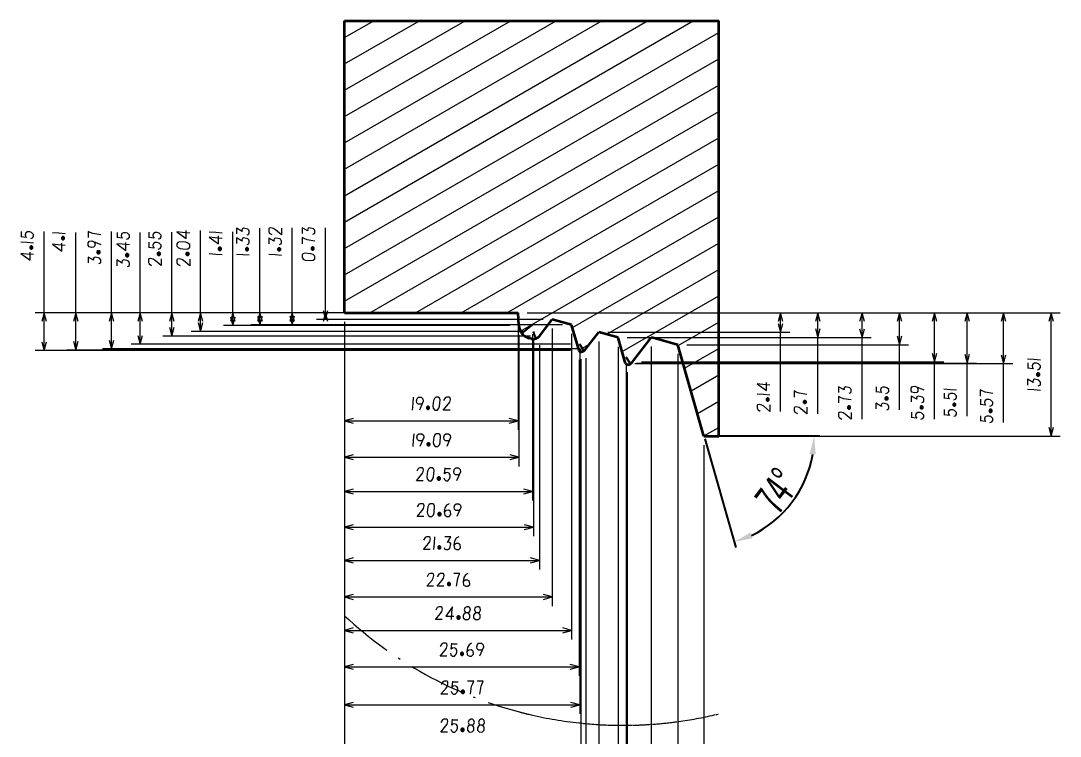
# Model space of a CAD drawing. Extents: x -214 to 8941, y -1198 to 2514.
# Drawn here: x 2432.7 to 2660.4, y 1216.5 to 1373.3 of the extents above; entities that cross this region are included whole.
import ezdxf

# ---------------------------------------------------------------- set-up
doc = ezdxf.new("R2010")
doc.units = 0
doc.linetypes.add('DASHDOT', pattern=[18.5, 12, -3, 0.5, -3])
doc.styles.add('标准', font='', dxfattribs={"width": 0.667})
doc.styles.get('标准').set_extended_font_data('宋体')
doc.dimstyles.get("Standard").update_dxf_attribs({"dimtxt": 0.18, "dimasz": 0.18, "dimexe": 0.18, "dimexo": 0.0625, "dimgap": 0.09, "dimtad": 0, "dimtoh": 1, "dimdec": 4, "dimzin": 0, "dimdsep": 46, "dimtxsty": '标准', "dimcen": 0.09, "dimadec": 0, "dimazin": 0, "dimtfac": 1, "dimtdec": 4, "dimtofl": 0, "dimtmove": 0, "dimatfit": 3, "dimfxl": 1, "dimtolj": 1, "dimtzin": 0, "dimarcsym": 0})

# ---------------------------------------------------------------- blocks, each defined once
blk = doc.blocks.new('*D5')
at = {"color": 0, "lineweight": -2, "transparency": 16777216}
for p, q in [((2585.27, 1282.32), (2607.79, 1282.32)), ((2582.57, 1281.72), (2589.39, 1257.9))]:
    blk.add_line(p, q, dxfattribs=at)
blk.add_arc((2582.39, 1282.32), 24.15, 295.5021, 350.4979, dxfattribs=at)
at = {"color": 0, "transparency": 16777216}
for points in [[(2605.54, 1278.39), (2606.87, 1278.28), (2606.54, 1282.32)], [(2593.03, 1259.9), (2592.55, 1261.15), (2589.05, 1259.11)]]:
    blk.add_solid(points, dxfattribs=at)
at = {"layer": 'Defpoints', "color": 0, "transparency": 16777216}
for p in [(2576.81, 1301.8), (2582.39, 1282.32), (2582.39, 1282.32), (2584.64, 1282.32), (2598.13, 1264)]:
    blk.add_point(p, dxfattribs=at)
at = {"color": 0, "transparency": 16777216, "insert": (2598.38, 1270.27), "char_height": 7, "attachment_point": 5, "rotation": 53, "style": '标准'}
blk.add_mtext('74°', dxfattribs=at)

msp = doc.modelspace()

# ---------------------------------------------------------------- linework, layer by layer
at = {"color": 7, "lineweight": 35}
for p, q in [((2503.6403, 1309.3404), (2503.6403, 1373.3404)), ((2503.6403, 1373.3404), (2585.6403, 1373.3404)), ((2585.6403, 1282.3166), (2585.6403, 1373.3404)), ((2503.6403, 1309.3404), (2541.682, 1309.3404)), ((2541.8297, 1306.5204), (2541.682, 1309.3404)), ((2546.3521, 1304.2312), (2549.1552, 1307.8843)), ((2553.3909, 1306.7097), (2549.1552, 1307.8843)), ((2555.019, 1301.0316), (2553.3909, 1306.7097)), ((2556.5405, 1301.395), (2559.3504, 1305.0569)), ((2563.5866, 1303.8821), (2559.3504, 1305.0569)), ((2544.5703, 1303.635), (2544.0239, 1303.7866)), ((2563.7409, 1303.3438), (2563.5866, 1303.8821)), ((2565.2147, 1298.2042), (2563.7409, 1303.3438)), ((2566.7357, 1298.5676), (2570.4482, 1303.4057)), ((2570.4482, 1303.4057), (2570.8582, 1303.9447)), ((2571.5087, 1303.7606), (2570.8582, 1303.9447)), ((2576.1143, 1302.4834), (2571.5087, 1303.7606)), ((2576.654, 1302.3337), (2576.1143, 1302.4834)), ((2576.8084, 1301.7954), (2576.654, 1302.3337)), ((2582.3938, 1282.3166), (2576.8084, 1301.7954)), ((2582.3938, 1282.3166), (2584.6403, 1282.3166)), ((2584.6403, 1282.3166), (2585.6403, 1282.3166))]:
    msp.add_line(p, q, dxfattribs=at)
at = {"color": 7, "lineweight": 13}
for p, q in [((2503.6403, 1329.2288), (2580.0439, 1373.3404)), ((2503.6403, 1335.0023), (2570.0439, 1373.3404)), ((2503.6403, 1340.7758), (2560.0439, 1373.3404)), ((2503.6403, 1346.5493), (2550.0439, 1373.3404)), ((2503.6403, 1352.3228), (2540.0439, 1373.3404)), ((2503.6403, 1358.0963), (2530.0439, 1373.3404)), ((2503.6403, 1363.8698), (2520.0439, 1373.3404)), ((2503.6403, 1369.6433), (2510.0439, 1373.3404)), ((2503.6403, 1323.4553), (2585.6403, 1370.798)), ((2503.6403, 1317.6818), (2585.6403, 1365.0245)), ((2503.6403, 1311.9083), (2585.6403, 1359.251)), ((2509.1926, 1309.3404), (2585.6403, 1353.4775)), ((2519.1926, 1309.3404), (2585.6403, 1347.704)), ((2529.1926, 1309.3404), (2585.6403, 1341.9305)), ((2539.1926, 1309.3404), (2585.6403, 1336.157)), ((2542.1697, 1305.2858), (2585.6403, 1330.3835)), ((2485.1215, 1306.6775), (2485.1215, 1327.8784)), ((2492.1744, 1306.7097), (2492.1744, 1327.9608)), ((2499.5026, 1307.8843), (2499.5026, 1327.9689)), ((2437.8671, 1301.0316), (2437.8671, 1327.1112)), ((2444.8013, 1301.1419), (2444.8013, 1326.9292)), ((2452.5945, 1301.395), (2452.5945, 1327.1762)), ((2458.8841, 1302.4421), (2458.8841, 1326.9566)), ((2465.8182, 1304.2312), (2465.8182, 1327.0094)), ((2472.0774, 1305.2539), (2472.0774, 1327.3378)), ((2479.1647, 1306.5204), (2479.1647, 1327.0772)), ((2553.5678, 1306.0929), (2585.6403, 1324.61)), ((2560.9872, 1304.603), (2585.6403, 1318.8365)), ((2564.4604, 1300.8347), (2585.6403, 1313.063)), ((2501.6403, 1309.3404), (2435.8671, 1309.3404)), ((2501.6403, 1309.3404), (2442.8013, 1309.3404)), ((2501.6403, 1309.3404), (2450.5945, 1309.3404)), ((2501.6403, 1309.3404), (2456.8841, 1309.3404)), ((2501.6403, 1309.3404), (2463.8182, 1309.3404)), ((2501.6403, 1309.3404), (2470.0774, 1309.3404)), ((2539.682, 1309.3404), (2477.1647, 1309.3404)), ((2501.0815, 1309.3404), (2483.1215, 1309.3404)), ((2501.6403, 1309.3404), (2490.1744, 1309.3404)), ((2501.6403, 1309.3404), (2497.5026, 1309.3404)), ((2547.1552, 1307.8843), (2497.5026, 1307.8843)), ((2503.6403, 1307.3404), (2503.6403, 1283.6565)), ((2503.6403, 1307.3404), (2503.6403, 1275.6491)), ((2503.6403, 1307.3404), (2503.6403, 1268.1696)), ((2503.6403, 1307.3404), (2503.6403, 1260.3349)), ((2503.6403, 1307.3404), (2503.6403, 1253.0577)), ((2503.6403, 1307.3404), (2503.6403, 1245.0278)), ((2503.6403, 1307.3404), (2503.6403, 1237.7126)), ((2503.6403, 1307.3404), (2503.6403, 1229.7214)), ((2503.6403, 1307.3404), (2503.6403, 1213.072)), ((2503.6403, 1307.3404), (2503.6403, 1221.3967)), ((2503.6403, 1307.3404), (2503.6403, 1204.0813)), ((2503.6403, 1307.3404), (2503.6403, 1193.946)), ((2503.6403, 1307.3404), (2503.6403, 1184.5169)), ((2503.6403, 1307.3404), (2503.6403, 1168.0153)), ((2503.6403, 1307.3404), (2503.6403, 1175.0943)), ((2503.6403, 1307.3404), (2503.6403, 1159.6089)), ((2503.6403, 1307.3404), (2503.6403, 1151.4397)), ((2503.6403, 1307.3404), (2503.6403, 1142.8098)), ((2503.6403, 1307.3404), (2503.6403, 1134.5583)), ((2541.682, 1307.3404), (2541.682, 1283.6565)), ((2543.682, 1309.3404), (2601.1882, 1309.3404)), ((2543.682, 1309.3404), (2619.0147, 1309.3404)), ((2543.682, 1309.3404), (2650.0364, 1309.3404)), ((2543.682, 1309.3404), (2634.9188, 1309.3404)), ((2543.682, 1309.3404), (2609.313, 1309.3404)), ((2543.682, 1309.3404), (2627.2289, 1309.3404)), ((2543.682, 1309.3404), (2660.4398, 1309.3404)), ((2543.682, 1309.3404), (2642.0844, 1309.3404)), ((2576.7112, 1302.1342), (2585.6403, 1307.2895)), ((2599.1882, 1287.7135), (2599.1882, 1309.3404)), ((2607.313, 1287.1806), (2607.313, 1309.3404)), ((2617.0147, 1285.9827), (2617.0147, 1309.3404)), ((2625.2289, 1288.0813), (2625.2289, 1309.3404)), ((2632.9188, 1286.0351), (2632.9188, 1309.3404)), ((2640.0844, 1286.6301), (2640.0844, 1309.3404)), ((2648.0364, 1285.2661), (2648.0364, 1309.3404)), ((2658.4398, 1282.3166), (2658.4398, 1309.3404)), ((2543.0192, 1305.2539), (2470.0774, 1305.2539)), ((2539.8297, 1306.5204), (2477.1647, 1306.5204)), ((2542.2669, 1306.6775), (2483.1215, 1306.6775)), ((2551.3909, 1306.7097), (2490.1744, 1306.7097)), ((2549.1552, 1305.8843), (2549.1552, 1245.0278)), ((2561.3504, 1305.0569), (2601.1882, 1305.0569)), ((2544.3521, 1304.2312), (2463.8182, 1304.2312)), ((2541.8297, 1304.5204), (2541.8297, 1275.6491)), ((2544.8256, 1304.6775), (2544.8256, 1268.1696)), ((2545.0192, 1303.2539), (2545.0192, 1260.3349)), ((2553.3909, 1304.7097), (2553.3909, 1237.7126)), ((2559.3504, 1303.0569), (2559.3504, 1193.946)), ((2565.5866, 1303.8821), (2619.0147, 1303.8821)), ((2572.8582, 1303.9447), (2609.313, 1303.9447)), ((2553.019, 1301.0316), (2435.8671, 1301.0316)), ((2553.4036, 1301.1419), (2442.8013, 1301.1419)), ((2554.5405, 1301.395), (2450.5945, 1301.395)), ((2553.176, 1302.4421), (2456.8841, 1302.4421)), ((2546.3521, 1302.2312), (2546.3521, 1253.0577)), ((2554.9882, 1301.1395), (2557.4232, 1302.5454)), ((2555.176, 1300.4421), (2555.176, 1221.3967)), ((2563.5866, 1301.8821), (2563.5866, 1184.5169)), ((2570.8582, 1301.9447), (2570.8582, 1151.4397)), ((2576.654, 1300.3337), (2576.654, 1142.8098)), ((2578.1316, 1297.1808), (2585.6403, 1301.516)), ((2578.654, 1302.3337), (2627.2289, 1302.3337)), ((2555.019, 1299.0316), (2555.019, 1229.7214)), ((2555.4036, 1299.1419), (2555.4036, 1213.072)), ((2556.5405, 1299.395), (2556.5405, 1204.0813)), ((2567.2147, 1298.2042), (2650.0364, 1298.2042)), ((2567.5992, 1298.3145), (2642.0844, 1298.3145)), ((2568.7357, 1298.5676), (2634.9188, 1298.5676)), ((2565.3712, 1297.6146), (2565.3712, 1175.0943)), ((2565.3712, 1297.6146), (2565.3712, 1159.6089)), ((2565.5992, 1296.3145), (2565.5992, 1168.0153)), ((2579.5519, 1292.2274), (2585.6403, 1295.7425)), ((2580.9724, 1287.2739), (2585.6403, 1289.969)), ((2503.6403, 1285.6565), (2541.682, 1285.6565)), ((2582.3927, 1282.3205), (2585.6403, 1284.1954)), ((2586.6403, 1282.3166), (2660.4398, 1282.3166)), ((2582.3938, 1280.3166), (2582.3938, 1134.5583)), ((2503.6403, 1277.6491), (2541.8297, 1277.6491)), ((2503.6403, 1270.1696), (2544.8256, 1270.1696)), ((2503.6403, 1262.3349), (2545.0192, 1262.3349)), ((2503.6403, 1255.0577), (2546.3521, 1255.0577)), ((2503.6403, 1247.0278), (2549.1552, 1247.0278)), ((2503.6403, 1239.7126), (2553.3909, 1239.7126)), ((2503.6403, 1231.7214), (2555.019, 1231.7214)), ((2503.6403, 1223.3967), (2555.176, 1223.3967))]:
    msp.add_line(p, q, dxfattribs=at)
for p, q in [((2542.486, 1304.7997), (2544.8256, 1306.6775)), ((2545.5523, 1303.6608), (2545.0192, 1305.2539)), ((2556.0673, 1300.9711), (2555.176, 1302.4421)), ((2555.4036, 1301.1419), (2555.1914, 1300.8028)), ((2566.2628, 1298.1438), (2565.3712, 1299.6146)), ((2565.3871, 1297.9754), (2565.5992, 1298.3145))]:
    msp.add_line(p, q)
at = {"color": 7, "linetype": 'DASHDOT', "lineweight": 13, "ltscale": 0.003821}
msp.add_line((2541.682, 1221.8944), (2541.8297, 1221.8553), dxfattribs=at)
at = {"color": 7, "linetype": 'DASHDOT', "lineweight": 13, "ltscale": 0.014029}
msp.add_line((2544.0239, 1221.3062), (2544.5703, 1221.1785), dxfattribs=at)
at = {"color": 7, "linetype": 'DASHDOT', "lineweight": 13, "ltscale": 0.025684}
msp.add_line((2584.6403, 1221.1624), (2585.6403, 1221.3979), dxfattribs=at)
at = {"color": 7, "linetype": 'DASHDOT', "lineweight": 13, "ltscale": 0.0114}
msp.add_line((2555.4725, 1219.3688), (2555.019, 1219.4167), dxfattribs=at)
at = {"color": 7, "linetype": 'DASHDOT', "lineweight": 13, "ltscale": 0.026825}
msp.add_line((2555.4725, 1219.3688), (2556.5405, 1219.2652), dxfattribs=at)
at = {"color": 7, "linetype": 'DASHDOT', "lineweight": 13, "ltscale": 0.003859}
msp.add_line((2563.5866, 1218.9039), (2563.7409, 1218.9022), dxfattribs=at)
at = {"color": 7, "linetype": 'DASHDOT', "lineweight": 13, "ltscale": 0.011341}
msp.add_line((2565.6683, 1218.9036), (2565.2147, 1218.8995), dxfattribs=at)
at = {"color": 7, "linetype": 'DASHDOT', "lineweight": 13, "ltscale": 0.02669}
msp.add_line((2565.6683, 1218.9036), (2566.7357, 1218.9222), dxfattribs=at)
at = {"color": 7, "linetype": 'DASHDOT', "lineweight": 13, "ltscale": 0.010274}
msp.add_line((2570.8582, 1219.1141), (2570.4482, 1219.0865), dxfattribs=at)
at = {"color": 7, "linetype": 'DASHDOT', "lineweight": 13, "ltscale": 0.016306}
msp.add_line((2570.8582, 1219.1141), (2571.5087, 1219.1618), dxfattribs=at)
at = {"color": 7, "linetype": 'DASHDOT', "lineweight": 13, "ltscale": 0.01361}
msp.add_line((2576.1143, 1219.6367), (2576.654, 1219.7082), dxfattribs=at)
at = {"color": 7, "linetype": 'DASHDOT', "lineweight": 13, "ltscale": 0.003895}
msp.add_line((2576.654, 1219.7082), (2576.8084, 1219.7293), dxfattribs=at)
at = {"color": 7, "lineweight": 13}
for points in [[(2482.3165, 1326.4434), (2482.5265, 1326.5134), (2482.7015, 1326.6184), (2482.7715, 1326.8284), (2482.7715, 1327.2484), (2482.6664, 1327.4234), (2482.4565, 1327.6684), (2481.5115, 1327.8784), (2481.2665, 1327.7384), (2481.1265, 1327.4584), (2481.1965, 1327.1784), (2479.9714, 1327.8784), (2479.9714, 1326.6184)], [(2489.8244, 1327.8908), (2489.8244, 1326.4208), (2488.4944, 1327.5408), (2488.0744, 1327.8208), (2487.4794, 1327.9608), (2487.1294, 1327.8908), (2487.0244, 1327.7158), (2487.0244, 1327.1208), (2487.1644, 1326.8058), (2487.7244, 1326.4558)], [(2496.6976, 1326.5339), (2496.9076, 1326.6039), (2497.0826, 1326.7089), (2497.1526, 1326.9189), (2497.1526, 1327.3389), (2497.0476, 1327.5139), (2496.8376, 1327.7589), (2495.8926, 1327.9689), (2495.6476, 1327.8289), (2495.5076, 1327.5489), (2495.5776, 1327.2689), (2494.3525, 1327.9689), (2494.3525, 1326.7089)], [(2434.8872, 1325.6062), (2435.2722, 1325.7462), (2435.5172, 1326.0612), (2435.5172, 1326.4812), (2435.0971, 1326.9012), (2434.6771, 1327.0412), (2434.2221, 1327.0412), (2433.8371, 1326.8312), (2433.6971, 1326.4462), (2433.7672, 1326.0612), (2433.9771, 1325.8162), (2432.7171, 1325.9562)], [(2432.8571, 1325.9562), (2432.8571, 1327.1112)], [(2439.6512, 1326.9292), (2441.0513, 1326.8242), (2442.4513, 1326.7192)], [(2441.7513, 1325.3892), (2441.7513, 1325.9492)], [(2441.9612, 1326.0192), (2441.9612, 1325.3192)], [(2442.1713, 1325.3892), (2442.1713, 1325.9492)], [(2450.2446, 1326.4062), (2448.5295, 1326.6862), (2447.8995, 1326.9312), (2447.4445, 1327.1762), (2447.4445, 1325.8112)], [(2455.9041, 1325.4516), (2456.2891, 1325.5916), (2456.5341, 1325.9066), (2456.5341, 1326.3266), (2456.1141, 1326.7466), (2455.6941, 1326.8866), (2455.2391, 1326.8866), (2454.8541, 1326.6766), (2454.7141, 1326.2916), (2454.7841, 1325.9066), (2454.9941, 1325.6616), (2453.7341, 1325.8016)], [(2453.8741, 1325.8016), (2453.8741, 1326.9566)], [(2462.8383, 1325.5044), (2463.2232, 1325.6444), (2463.4683, 1325.9594), (2463.4683, 1326.3794), (2463.0482, 1326.7994), (2462.6282, 1326.9394), (2462.1732, 1326.9394), (2461.7883, 1326.7294), (2461.6483, 1326.3444), (2461.7183, 1325.9594), (2461.9282, 1325.7144), (2460.6682, 1325.8544)], [(2460.8082, 1325.8544), (2460.8082, 1327.0094)], [(2469.7274, 1326.8128), (2468.1524, 1326.9528), (2466.9274, 1327.0578), (2468.9574, 1325.5878), (2468.9574, 1327.3378)], [(2474.0147, 1327.0773), (2475.4147, 1326.9723), (2476.8147, 1326.8673)], [(2476.8147, 1325.6423), (2475.2397, 1325.7823), (2474.0147, 1325.8873), (2476.0447, 1324.4173), (2476.0447, 1326.1673)], [(2482.3165, 1324.3084), (2482.5265, 1324.3784), (2482.7015, 1324.4834), (2482.7715, 1324.6934), (2482.7715, 1325.1134), (2482.6664, 1325.2884), (2482.4565, 1325.5334), (2481.5115, 1325.7434), (2481.2665, 1325.6034), (2481.1265, 1325.3234), (2481.1965, 1325.0434), (2479.9714, 1325.7434), (2479.9714, 1324.4834)], [(2489.3694, 1324.2858), (2489.5794, 1324.3558), (2489.7544, 1324.4608), (2489.8244, 1324.6708), (2489.8244, 1325.0908), (2489.7194, 1325.2658), (2489.5094, 1325.5108), (2488.5644, 1325.7208), (2488.3194, 1325.5808), (2488.1794, 1325.3008), (2488.2494, 1325.0208), (2487.0244, 1325.7208), (2487.0244, 1324.4608)], [(2497.1526, 1325.0639), (2495.4376, 1325.3439), (2494.8076, 1325.5889), (2494.3525, 1325.8339), (2494.3525, 1324.4689)], [(2432.7171, 1324.9062), (2434.1171, 1324.8012), (2435.5172, 1324.6962)], [(2434.8171, 1323.3662), (2434.8171, 1323.9262)], [(2435.0272, 1323.9962), (2435.0272, 1323.2962)], [(2435.2371, 1323.3662), (2435.2371, 1323.9262)], [(2442.4513, 1324.0942), (2440.8763, 1324.2342), (2439.6512, 1324.3392), (2441.6813, 1322.8692), (2441.6813, 1324.6192)], [(2448.8096, 1324.9012), (2448.9495, 1324.5162), (2448.9495, 1324.0262), (2448.6696, 1323.7462), (2448.2145, 1323.6412), (2447.6895, 1323.7812), (2447.4445, 1324.0612), (2447.4445, 1324.6912), (2447.7595, 1325.0412), (2448.2846, 1325.1112), (2450.2446, 1324.2712)], [(2456.5341, 1324.2266), (2454.9591, 1324.3666), (2453.7341, 1324.4716), (2455.7641, 1323.0016), (2455.7641, 1324.7516)], [(2462.8383, 1323.2994), (2463.2232, 1323.4394), (2463.4683, 1323.7544), (2463.4683, 1324.1744), (2463.0482, 1324.5944), (2462.6282, 1324.7344), (2462.1732, 1324.7344), (2461.7883, 1324.5244), (2461.6483, 1324.1394), (2461.7183, 1323.7544), (2461.9282, 1323.5094), (2460.6682, 1323.6494)], [(2460.8082, 1323.6494), (2460.8082, 1324.8044)], [(2476.1147, 1323.0873), (2476.1147, 1323.6473)], [(2476.3247, 1323.7173), (2476.3247, 1323.0173)], [(2476.5347, 1323.0873), (2476.5347, 1323.6473)], [(2482.0715, 1322.9784), (2482.0715, 1323.5384)], [(2482.2814, 1323.6084), (2482.2814, 1322.9084)], [(2482.4915, 1322.9784), (2482.4915, 1323.5384)], [(2489.1244, 1322.9558), (2489.1244, 1323.5158)], [(2489.3344, 1323.5858), (2489.3344, 1322.8858)], [(2489.5444, 1322.9558), (2489.5444, 1323.5158)], [(2496.4526, 1323.1389), (2496.4526, 1323.6989)], [(2496.6625, 1323.7689), (2496.6625, 1323.0689)], [(2496.8726, 1323.1389), (2496.8726, 1323.6989)], [(2435.5172, 1322.0712), (2433.9421, 1322.2112), (2432.7171, 1322.3162), (2434.7471, 1320.8462), (2434.7471, 1322.5962)], [(2449.7896, 1320.1062), (2449.9996, 1320.1762), (2450.1746, 1320.2812), (2450.2446, 1320.4912), (2450.2446, 1320.9112), (2450.1395, 1321.0862), (2449.9296, 1321.3312), (2448.9846, 1321.5412), (2448.7396, 1321.4012), (2448.5996, 1321.1212), (2448.6696, 1320.8412), (2447.4445, 1321.5412), (2447.4445, 1320.2812)], [(2449.5446, 1322.3112), (2449.5446, 1322.8712)], [(2449.7545, 1322.9412), (2449.7545, 1322.2412)], [(2449.9645, 1322.3112), (2449.9645, 1322.8712)], [(2456.0791, 1319.4666), (2456.2891, 1319.5366), (2456.4641, 1319.6416), (2456.5341, 1319.8516), (2456.5341, 1320.2716), (2456.4291, 1320.4466), (2456.2191, 1320.6916), (2455.2741, 1320.9016), (2455.0291, 1320.7616), (2454.8891, 1320.4816), (2454.9591, 1320.2016), (2453.7341, 1320.9016), (2453.7341, 1319.6416)], [(2455.8341, 1321.6716), (2455.8341, 1322.2316)], [(2456.0441, 1322.3016), (2456.0441, 1321.6016)], [(2456.2541, 1321.6716), (2456.2541, 1322.2316)], [(2463.4683, 1321.1294), (2463.4683, 1319.6594), (2462.1382, 1320.7794), (2461.7183, 1321.0594), (2461.1232, 1321.1994), (2460.7733, 1321.1294), (2460.6682, 1320.9544), (2460.6682, 1320.3594), (2460.8082, 1320.0444), (2461.3682, 1319.6944)], [(2462.7683, 1321.9694), (2462.7683, 1322.5294)], [(2462.9782, 1322.5994), (2462.9782, 1321.8994)], [(2463.1882, 1321.9694), (2463.1882, 1322.5294)], [(2469.7274, 1321.1078), (2469.7274, 1319.6378), (2468.3974, 1320.7578), (2467.9774, 1321.0378), (2467.3824, 1321.1777), (2467.0324, 1321.1078), (2466.9274, 1320.9327), (2466.9274, 1320.3377), (2467.0674, 1320.0227), (2467.6274, 1319.6728)], [(2469.0274, 1321.9478), (2469.0274, 1322.5078)], [(2469.2374, 1322.5778), (2469.2374, 1321.8777)], [(2469.4474, 1321.9478), (2469.4474, 1322.5078)], [(2474.0147, 1322.3173), (2475.4147, 1322.2123), (2476.8147, 1322.1073)], [(2479.9714, 1322.2083), (2481.3715, 1322.1034), (2482.7715, 1321.9984)], [(2487.0244, 1322.1858), (2488.4244, 1322.0808), (2489.8244, 1321.9758)], [(2498.9849, 1309.8162), (2499.5026, 1307.8843), (2500.0202, 1309.8162)], [(2438.3848, 1307.4086), (2437.8671, 1309.3404), (2437.3495, 1307.4086)], [(2445.3189, 1307.4086), (2444.8013, 1309.3404), (2444.2836, 1307.4086)], [(2453.1122, 1307.4086), (2452.5945, 1309.3404), (2452.0769, 1307.4086)], [(2459.4017, 1307.4086), (2458.8841, 1309.3404), (2458.3665, 1307.4086)], [(2466.3359, 1307.4086), (2465.8182, 1309.3404), (2465.3006, 1307.4086)], [(2472.595, 1307.4086), (2472.0774, 1309.3404), (2471.5598, 1307.4086)], [(2471.5598, 1307.1858), (2472.0774, 1305.2539), (2472.595, 1307.1858)], [(2479.6823, 1307.4086), (2479.1647, 1309.3404), (2478.647, 1307.4086)], [(2478.647, 1308.4523), (2479.1647, 1306.5204), (2479.6823, 1308.4523)], [(2485.6391, 1307.4086), (2485.1215, 1309.3404), (2484.6038, 1307.4086)], [(2484.6038, 1308.6093), (2485.1215, 1306.6775), (2485.6391, 1308.6093)], [(2492.692, 1307.4086), (2492.1744, 1309.3404), (2491.6567, 1307.4086)], [(2491.6567, 1308.6415), (2492.1744, 1306.7097), (2492.692, 1308.6415)], [(2500.0202, 1307.4086), (2499.5026, 1309.3404), (2498.9849, 1307.4086)], [(2599.7058, 1307.4086), (2599.1882, 1309.3404), (2598.6705, 1307.4086)], [(2607.8306, 1307.4086), (2607.313, 1309.3404), (2606.7954, 1307.4086)], [(2617.5324, 1307.4086), (2617.0147, 1309.3404), (2616.4971, 1307.4086)], [(2625.7465, 1307.4086), (2625.2289, 1309.3404), (2624.7112, 1307.4086)], [(2633.4364, 1307.4086), (2632.9188, 1309.3404), (2632.4011, 1307.4086)], [(2640.602, 1307.4086), (2640.0844, 1309.3404), (2639.5667, 1307.4086)], [(2648.554, 1307.4086), (2648.0364, 1309.3404), (2647.5187, 1307.4086)], [(2658.9574, 1307.4086), (2658.4398, 1309.3404), (2657.9221, 1307.4086)], [(2465.3006, 1306.1631), (2465.8182, 1304.2312), (2466.3359, 1306.1631)], [(2598.6705, 1306.9888), (2599.1882, 1305.0569), (2599.7058, 1306.9888)], [(2606.7954, 1305.8765), (2607.313, 1303.9447), (2607.8306, 1305.8765)], [(2616.4971, 1305.814), (2617.0147, 1303.8821), (2617.5324, 1305.814)], [(2437.3495, 1302.9635), (2437.8671, 1301.0316), (2438.3848, 1302.9635)], [(2444.2836, 1303.0737), (2444.8013, 1301.1419), (2445.3189, 1303.0737)], [(2452.0769, 1303.3269), (2452.5945, 1301.395), (2453.1122, 1303.3269)], [(2458.3665, 1304.374), (2458.8841, 1302.4421), (2459.4017, 1304.374)], [(2624.7112, 1304.2656), (2625.2289, 1302.3337), (2625.7465, 1304.2656)], [(2632.4011, 1300.4994), (2632.9188, 1298.5676), (2633.4364, 1300.4994)], [(2639.5667, 1300.2463), (2640.0844, 1298.3145), (2640.602, 1300.2463)], [(2647.5187, 1300.1361), (2648.0364, 1298.2042), (2648.554, 1300.1361)], [(2653.2897, 1299.2585), (2654.6898, 1299.1535), (2656.0898, 1299.0485)], [(2655.4598, 1296.8435), (2655.8448, 1296.9835), (2656.0898, 1297.2985), (2656.0898, 1297.7185), (2655.6697, 1298.1385), (2655.2498, 1298.2785), (2654.7947, 1298.2785), (2654.4097, 1298.0685), (2654.2698, 1297.6835), (2654.3398, 1297.2985), (2654.5497, 1297.0535), (2653.2897, 1297.1935)], [(2653.4298, 1297.1935), (2653.4298, 1298.3485)], [(2655.3898, 1295.5135), (2655.3898, 1296.0735)], [(2655.5998, 1296.1435), (2655.5998, 1295.4435)], [(2655.8098, 1295.5135), (2655.8098, 1296.0735)], [(2596.8382, 1293.4885), (2595.2632, 1293.6284), (2594.0382, 1293.7335), (2596.0682, 1292.2635), (2596.0682, 1294.0135)], [(2655.6348, 1293.3085), (2655.8448, 1293.3785), (2656.0198, 1293.4835), (2656.0898, 1293.6935), (2656.0898, 1294.1135), (2655.9847, 1294.2885), (2655.7748, 1294.5335), (2654.8298, 1294.7435), (2654.5848, 1294.6035), (2654.4448, 1294.3235), (2654.5148, 1294.0435), (2653.2897, 1294.7435), (2653.2897, 1293.4835)], [(2594.0382, 1291.5634), (2595.4382, 1291.4585), (2596.8382, 1291.3535)], [(2604.963, 1291.4156), (2603.248, 1291.6956), (2602.618, 1291.9406), (2602.163, 1292.1856), (2602.163, 1290.8206)], [(2614.2097, 1291.6877), (2614.4197, 1291.7577), (2614.5947, 1291.8627), (2614.6647, 1292.0727), (2614.6647, 1292.4927), (2614.5597, 1292.6677), (2614.3497, 1292.9127), (2613.4047, 1293.1227), (2613.1597, 1292.9827), (2613.0197, 1292.7027), (2613.0897, 1292.4227), (2611.8647, 1293.1227), (2611.8647, 1291.8627)], [(2622.2489, 1291.6163), (2622.6339, 1291.7563), (2622.8789, 1292.0713), (2622.8789, 1292.4913), (2622.4589, 1292.9113), (2622.0389, 1293.0513), (2621.5839, 1293.0513), (2621.1989, 1292.8413), (2621.0589, 1292.4563), (2621.1289, 1292.0713), (2621.3389, 1291.8263), (2620.0789, 1291.9663)], [(2620.2189, 1291.9663), (2620.2189, 1293.1213)], [(2629.1337, 1293.0351), (2629.2737, 1292.6501), (2629.2737, 1292.1601), (2628.9938, 1291.8801), (2628.5388, 1291.7751), (2628.0137, 1291.9151), (2627.7687, 1292.1951), (2627.7687, 1292.8251), (2628.0837, 1293.1751), (2628.6088, 1293.2451), (2630.5688, 1292.4051)], [(2634.9344, 1292.6501), (2636.3344, 1292.5451), (2637.7343, 1292.4401)], [(2637.1044, 1290.2351), (2637.4893, 1290.3751), (2637.7343, 1290.6901), (2637.7343, 1291.1101), (2637.3143, 1291.5301), (2636.8944, 1291.6701), (2636.4393, 1291.6701), (2636.0544, 1291.4601), (2635.9144, 1291.0751), (2635.9843, 1290.6901), (2636.1943, 1290.4451), (2634.9344, 1290.5851)], [(2635.0743, 1290.5851), (2635.0743, 1291.7401)], [(2645.6863, 1291.6711), (2643.9714, 1291.9511), (2643.3414, 1292.1961), (2642.8864, 1292.4411), (2642.8864, 1291.0761)], [(2653.2897, 1292.6085), (2654.6898, 1292.5035), (2656.0898, 1292.3985)], [(2518.7061, 1290.8065), (2518.6011, 1289.4065), (2518.4961, 1288.0065)], [(2520.6661, 1289.4415), (2520.2811, 1289.3015), (2519.7911, 1289.3015), (2519.5111, 1289.5815), (2519.4061, 1290.0365), (2519.5461, 1290.5615), (2519.8261, 1290.8065), (2520.4561, 1290.8065), (2520.8061, 1290.4915), (2520.8761, 1289.9665), (2520.0361, 1288.0065)], [(2526.7561, 1288.0065), (2525.2861, 1288.0065), (2526.4061, 1289.3365), (2526.6861, 1289.7565), (2526.8261, 1290.3515), (2526.7561, 1290.7015), (2526.5811, 1290.8065), (2525.9861, 1290.8065), (2525.6711, 1290.6665), (2525.3211, 1290.1065)], [(2596.8382, 1289.1835), (2596.8382, 1287.7135), (2595.5082, 1288.8335), (2595.0882, 1289.1135), (2594.4932, 1289.2534), (2594.1432, 1289.1835), (2594.0382, 1289.0085), (2594.0382, 1288.4135), (2594.1782, 1288.0985), (2594.7382, 1287.7485)], [(2596.1382, 1290.0235), (2596.1382, 1290.5835)], [(2596.3482, 1290.6535), (2596.3482, 1289.9535)], [(2596.5582, 1290.0235), (2596.5582, 1290.5835)], [(2604.263, 1289.4906), (2604.263, 1290.0506)], [(2604.473, 1290.1206), (2604.473, 1289.4206)], [(2604.683, 1289.4906), (2604.683, 1290.0506)], [(2614.6647, 1290.2177), (2612.9497, 1290.4977), (2612.3197, 1290.7427), (2611.8647, 1290.9877), (2611.8647, 1289.6227)], [(2614.1747, 1288.9227), (2614.1747, 1288.2227)], [(2622.4239, 1288.0813), (2622.6339, 1288.1513), (2622.8089, 1288.2563), (2622.8789, 1288.4663), (2622.8789, 1288.8863), (2622.7739, 1289.0613), (2622.5639, 1289.3063), (2621.6189, 1289.5163), (2621.3739, 1289.3763), (2621.2339, 1289.0963), (2621.3039, 1288.8163), (2620.0789, 1289.5163), (2620.0789, 1288.2563)], [(2622.1789, 1290.2863), (2622.1789, 1290.8463)], [(2622.3889, 1290.9163), (2622.3889, 1290.2163)], [(2622.5989, 1290.2863), (2622.5989, 1290.8463)], [(2630.1138, 1289.6401), (2630.3238, 1289.7101), (2630.4988, 1289.8151), (2630.5688, 1290.0251), (2630.5688, 1290.4451), (2630.4637, 1290.6201), (2630.2538, 1290.8651), (2629.3088, 1291.0751), (2629.0638, 1290.9351), (2628.9238, 1290.6551), (2628.9938, 1290.3751), (2627.7687, 1291.0751), (2627.7687, 1289.8151)], [(2630.0788, 1288.9401), (2630.0788, 1288.2401)], [(2637.0344, 1288.9051), (2637.0344, 1289.4651)], [(2637.2443, 1289.5351), (2637.2443, 1288.8351)], [(2637.4544, 1288.9051), (2637.4544, 1289.4651)], [(2645.0564, 1288.8711), (2645.4413, 1289.0111), (2645.6863, 1289.3261), (2645.6863, 1289.7461), (2645.2664, 1290.1661), (2644.8464, 1290.3061), (2644.3914, 1290.3061), (2644.0064, 1290.0961), (2643.8664, 1289.7111), (2643.9363, 1289.3261), (2644.1464, 1289.0811), (2642.8864, 1289.2211)], [(2643.0264, 1289.2211), (2643.0264, 1290.3761)], [(2522.2761, 1288.4965), (2521.5761, 1288.4965)], [(2521.6461, 1288.7065), (2522.2061, 1288.7065)], [(2521.6461, 1288.2865), (2522.2061, 1288.2865)], [(2604.963, 1288.6506), (2604.963, 1287.1806), (2603.633, 1288.3006), (2603.213, 1288.5806), (2602.618, 1288.7206), (2602.268, 1288.6506), (2602.163, 1288.4756), (2602.163, 1287.8806), (2602.303, 1287.5656), (2602.863, 1287.2156)], [(2614.6647, 1287.4527), (2614.6647, 1285.9827), (2613.3347, 1287.1027), (2612.9147, 1287.3827), (2612.3197, 1287.5226), (2611.9697, 1287.4527), (2611.8647, 1287.2776), (2611.8647, 1286.6826), (2612.0047, 1286.3676), (2612.5647, 1286.0177)], [(2613.9647, 1288.2927), (2613.9647, 1288.8527)], [(2614.3847, 1288.2927), (2614.3847, 1288.8527)], [(2629.9388, 1286.0351), (2630.3238, 1286.175), (2630.5688, 1286.4901), (2630.5688, 1286.9101), (2630.1487, 1287.33), (2629.7288, 1287.4701), (2629.2737, 1287.4701), (2628.8887, 1287.26), (2628.7488, 1286.8751), (2628.8188, 1286.4901), (2629.0288, 1286.2451), (2627.7687, 1286.385)], [(2627.9088, 1286.385), (2627.9088, 1287.54)], [(2629.8688, 1288.3101), (2629.8688, 1288.8701)], [(2630.2888, 1288.3101), (2630.2888, 1288.8701)], [(2637.1044, 1286.6301), (2637.4893, 1286.7701), (2637.7343, 1287.0851), (2637.7343, 1287.5051), (2637.3143, 1287.925), (2636.8944, 1288.0651), (2636.4393, 1288.0651), (2636.0544, 1287.855), (2635.9144, 1287.4701), (2635.9843, 1287.0851), (2636.1943, 1286.8401), (2634.9344, 1286.98)], [(2635.0743, 1286.98), (2635.0743, 1288.135)], [(2645.0564, 1285.2661), (2645.4413, 1285.4061), (2645.6863, 1285.7211), (2645.6863, 1286.1411), (2645.2664, 1286.5611), (2644.8464, 1286.7011), (2644.3914, 1286.7011), (2644.0064, 1286.4911), (2643.8664, 1286.1061), (2643.9363, 1285.7211), (2644.1464, 1285.4761), (2642.8864, 1285.6161)], [(2643.0264, 1285.6161), (2643.0264, 1286.7711)], [(2644.9864, 1287.5411), (2644.9864, 1288.1011)], [(2645.1964, 1288.1711), (2645.1964, 1287.4711)], [(2645.4064, 1287.5411), (2645.4064, 1288.1011)], [(2505.5721, 1286.1742), (2503.6403, 1285.6565), (2505.5721, 1285.1389)], [(2539.7501, 1285.1389), (2541.682, 1285.6565), (2539.7501, 1286.1742)], [(2518.815, 1282.7991), (2518.71, 1281.3991), (2518.605, 1279.9991)], [(2520.775, 1281.4341), (2520.39, 1281.2941), (2519.9, 1281.2941), (2519.62, 1281.5741), (2519.515, 1282.0291), (2519.655, 1282.5541), (2519.935, 1282.7991), (2520.565, 1282.7991), (2520.915, 1282.4841), (2520.985, 1281.9591), (2520.145, 1279.9991)], [(2526.655, 1281.4341), (2526.27, 1281.2941), (2525.78, 1281.2941), (2525.5, 1281.5741), (2525.395, 1282.0291), (2525.535, 1282.5541), (2525.815, 1282.7991), (2526.445, 1282.7991), (2526.795, 1282.4841), (2526.865, 1281.9591), (2526.025, 1279.9991)], [(2657.9221, 1284.2484), (2658.4398, 1282.3166), (2658.9574, 1284.2484)], [(2522.385, 1280.4891), (2521.685, 1280.4891)], [(2521.755, 1280.6991), (2522.315, 1280.6991)], [(2521.755, 1280.2791), (2522.315, 1280.2791)], [(2505.5721, 1278.1667), (2503.6403, 1277.6491), (2505.5721, 1277.1314)], [(2539.8979, 1277.1314), (2541.8297, 1277.6491), (2539.8979, 1278.1667)], [(2520.8904, 1272.5196), (2519.4204, 1272.5196), (2520.5404, 1273.8496), (2520.8204, 1274.2696), (2520.9605, 1274.8646), (2520.8904, 1275.2146), (2520.7155, 1275.3196), (2520.1204, 1275.3196), (2519.8054, 1275.1796), (2519.4554, 1274.6196)], [(2525.3704, 1273.1496), (2525.5104, 1272.7646), (2525.8254, 1272.5196), (2526.2454, 1272.5196), (2526.6654, 1272.9396), (2526.8054, 1273.3596), (2526.8054, 1273.8146), (2526.5955, 1274.1996), (2526.2105, 1274.3396), (2525.8254, 1274.2696), (2525.5804, 1274.0596), (2525.7205, 1275.3196)], [(2528.8355, 1273.9546), (2528.4504, 1273.8146), (2527.9605, 1273.8146), (2527.6804, 1274.0946), (2527.5754, 1274.5496), (2527.7155, 1275.0746), (2527.9954, 1275.3196), (2528.6254, 1275.3196), (2528.9754, 1275.0046), (2529.0454, 1274.4796), (2528.2054, 1272.5196)], [(2524.6704, 1273.0096), (2523.9705, 1273.0096)], [(2524.0404, 1273.2196), (2524.6004, 1273.2196)], [(2525.7205, 1275.1796), (2526.8754, 1275.1796)], [(2524.0404, 1272.7996), (2524.6004, 1272.7996)], [(2505.5721, 1270.6872), (2503.6403, 1270.1696), (2505.5721, 1269.652)], [(2542.8937, 1269.652), (2544.8256, 1270.1696), (2542.8937, 1270.6872)], [(2521.0048, 1264.6849), (2519.5347, 1264.6849), (2520.6548, 1266.0149), (2520.9348, 1266.4349), (2521.0748, 1267.0299), (2521.0048, 1267.3799), (2520.8298, 1267.4849), (2520.2347, 1267.4849), (2519.9197, 1267.3449), (2519.5698, 1266.7849)], [(2526.5347, 1267.4849), (2526.0098, 1267.1699), (2525.6248, 1266.5749), (2525.4847, 1265.6649), (2525.5898, 1264.9299), (2526.0447, 1264.6849), (2526.5347, 1264.6849), (2526.9548, 1265.1049), (2526.8848, 1265.7349), (2526.4648, 1266.0499), (2525.9047, 1266.0149), (2525.5198, 1265.6299)], [(2528.9147, 1266.1199), (2528.5297, 1265.9799), (2528.0397, 1265.9799), (2527.7598, 1266.2599), (2527.6547, 1266.7149), (2527.7947, 1267.2399), (2528.0748, 1267.4849), (2528.7048, 1267.4849), (2529.0548, 1267.1699), (2529.1248, 1266.6449), (2528.2847, 1264.6849)], [(2524.7847, 1265.1749), (2524.0848, 1265.1749)], [(2524.1547, 1265.3849), (2524.7148, 1265.3849)], [(2524.1547, 1264.9649), (2524.7148, 1264.9649)], [(2505.5721, 1262.8525), (2503.6403, 1262.3349), (2505.5721, 1261.8173)], [(2543.0874, 1261.8173), (2545.0192, 1262.3349), (2543.0874, 1262.8525)], [(2522.3887, 1257.4077), (2520.9187, 1257.4077), (2522.0387, 1258.7377), (2522.3187, 1259.1577), (2522.4587, 1259.7527), (2522.3887, 1260.1028), (2522.2137, 1260.2077), (2521.6187, 1260.2077), (2521.3037, 1260.0677), (2520.9537, 1259.5078)], [(2523.3687, 1260.2077), (2523.2637, 1258.8077), (2523.1587, 1257.4077)], [(2525.4687, 1257.8627), (2525.5387, 1257.6527), (2525.6437, 1257.4778), (2525.8537, 1257.4077), (2526.2737, 1257.4077), (2526.4487, 1257.5127), (2526.6937, 1257.7227), (2526.9037, 1258.6677), (2526.7637, 1258.9128), (2526.4837, 1259.0527), (2526.2037, 1258.9827), (2526.9037, 1260.2077), (2525.6437, 1260.2077)], [(2528.6537, 1260.2077), (2528.1287, 1259.8927), (2527.7437, 1259.2977), (2527.6037, 1258.3877), (2527.7087, 1257.6527), (2528.1637, 1257.4077), (2528.6537, 1257.4077), (2529.0737, 1257.8277), (2529.0037, 1258.4577), (2528.5837, 1258.7727), (2528.0237, 1258.7377), (2527.6387, 1258.3528)], [(2524.7687, 1257.8977), (2524.0687, 1257.8977)], [(2524.1387, 1258.1077), (2524.6987, 1258.1077)], [(2524.1387, 1257.6877), (2524.6987, 1257.6877)], [(2505.5721, 1255.5753), (2503.6403, 1255.0577), (2505.5721, 1254.5401)], [(2544.4202, 1254.5401), (2546.3521, 1255.0577), (2544.4202, 1255.5753)], [(2523.1602, 1249.3778), (2521.6903, 1249.3778), (2522.8102, 1250.7078), (2523.0902, 1251.1278), (2523.2302, 1251.7228), (2523.1602, 1252.0728), (2522.9852, 1252.1778), (2522.3903, 1252.1778), (2522.0753, 1252.0378), (2521.7252, 1251.4778)], [(2525.4002, 1249.3778), (2523.9302, 1249.3778), (2525.0502, 1250.7078), (2525.3303, 1251.1278), (2525.4702, 1251.7228), (2525.4002, 1252.0728), (2525.2252, 1252.1778), (2524.6303, 1252.1778), (2524.3153, 1252.0378), (2523.9652, 1251.4778)], [(2528.1652, 1249.3778), (2528.4453, 1251.0928), (2528.6903, 1251.7228), (2528.9352, 1252.1778), (2527.5703, 1252.1778)], [(2530.6852, 1252.1778), (2530.1602, 1251.8628), (2529.7752, 1251.2678), (2529.6353, 1250.3578), (2529.7402, 1249.6228), (2530.1953, 1249.3778), (2530.6852, 1249.3778), (2531.1052, 1249.7978), (2531.0352, 1250.4278), (2530.6152, 1250.7428), (2530.0552, 1250.7078), (2529.6702, 1250.3228)], [(2526.8702, 1249.8678), (2526.1702, 1249.8678)], [(2526.2402, 1250.0778), (2526.8002, 1250.0778)], [(2526.2402, 1249.6578), (2526.8002, 1249.6578)], [(2505.5721, 1247.5454), (2503.6403, 1247.0278), (2505.5721, 1246.5102)], [(2547.2233, 1246.5102), (2549.1552, 1247.0278), (2547.2233, 1247.5454)], [(2525.0506, 1242.0626), (2523.5806, 1242.0626), (2524.7006, 1243.3925), (2524.9806, 1243.8126), (2525.1206, 1244.4076), (2525.0506, 1244.7576), (2524.8756, 1244.8625), (2524.2806, 1244.8625), (2523.9656, 1244.7226), (2523.6156, 1244.1626)], [(2527.0456, 1242.0626), (2527.1856, 1243.6375), (2527.2906, 1244.8625), (2525.8206, 1242.8326), (2527.5706, 1242.8326)], [(2530.7556, 1243.5676), (2530.9656, 1243.6725), (2531.2106, 1244.1276), (2531.1056, 1244.6176), (2530.8256, 1244.8625), (2530.4056, 1244.8625), (2529.9856, 1244.6176), (2529.8806, 1244.1975), (2530.0206, 1243.8126), (2530.2306, 1243.5676)], [(2532.9956, 1243.5676), (2533.2056, 1243.6725), (2533.4506, 1244.1276), (2533.3456, 1244.6176), (2533.0656, 1244.8625), (2532.6456, 1244.8625), (2532.2256, 1244.6176), (2532.1206, 1244.1975), (2532.2606, 1243.8126), (2532.4706, 1243.5676)], [(2528.9706, 1242.5526), (2528.2706, 1242.5526)], [(2528.3406, 1242.7625), (2528.9006, 1242.7625)], [(2528.3406, 1242.3426), (2528.9006, 1242.3426)], [(2505.5721, 1240.2302), (2503.6403, 1239.7126), (2505.5721, 1239.1949)], [(2551.4591, 1239.1949), (2553.3909, 1239.7126), (2551.4591, 1240.2302)], [(2526.0572, 1234.0714), (2524.5872, 1234.0714), (2525.7072, 1235.4014), (2525.9872, 1235.8214), (2526.1271, 1236.4164), (2526.0572, 1236.7664), (2525.8821, 1236.8714), (2525.2872, 1236.8714), (2524.9722, 1236.7314), (2524.6222, 1236.1714)], [(2526.8272, 1234.7014), (2526.9672, 1234.3164), (2527.2822, 1234.0714), (2527.7022, 1234.0714), (2528.1222, 1234.4914), (2528.2622, 1234.9114), (2528.2622, 1235.3664), (2528.0522, 1235.7514), (2527.6672, 1235.8914), (2527.2822, 1235.8214), (2527.0372, 1235.6115), (2527.1772, 1236.8714)], [(2527.1772, 1236.7314), (2528.3322, 1236.7314)], [(2531.4822, 1236.8714), (2530.9572, 1236.5564), (2530.5721, 1235.9614), (2530.4322, 1235.0514), (2530.5372, 1234.3164), (2530.9922, 1234.0714), (2531.4822, 1234.0714), (2531.9022, 1234.4914), (2531.8322, 1235.1214), (2531.4122, 1235.4364), (2530.8522, 1235.4014), (2530.4672, 1235.0164)], [(2533.8622, 1235.5064), (2533.4772, 1235.3664), (2532.9872, 1235.3664), (2532.7072, 1235.6464), (2532.6022, 1236.1014), (2532.7422, 1236.6264), (2533.0222, 1236.8714), (2533.6522, 1236.8714), (2534.0021, 1236.5564), (2534.0721, 1236.0314), (2533.2322, 1234.0714)], [(2529.7322, 1234.5614), (2529.0322, 1234.5614)], [(2529.1022, 1234.7714), (2529.6622, 1234.7714)], [(2529.1022, 1234.3514), (2529.6622, 1234.3514)], [(2505.5721, 1232.239), (2503.6403, 1231.7214), (2505.5721, 1231.2038)], [(2553.0872, 1231.2038), (2555.019, 1231.7214), (2553.0872, 1232.239)], [(2526.2406, 1225.7467), (2524.7706, 1225.7467), (2525.8906, 1227.0767), (2526.1706, 1227.4967), (2526.3106, 1228.0917), (2526.2406, 1228.4417), (2526.0656, 1228.5467), (2525.4706, 1228.5467), (2525.1556, 1228.4067), (2524.8056, 1227.8467)], [(2527.0106, 1226.3767), (2527.1506, 1225.9917), (2527.4656, 1225.7467), (2527.8856, 1225.7467), (2528.3056, 1226.1667), (2528.4456, 1226.5867), (2528.4456, 1227.0417), (2528.2356, 1227.4267), (2527.8507, 1227.5667), (2527.4656, 1227.4967), (2527.2206, 1227.2867), (2527.3606, 1228.5467)], [(2527.3606, 1228.4067), (2528.5156, 1228.4067)], [(2531.2106, 1225.7467), (2531.4906, 1227.4617), (2531.7356, 1228.0917), (2531.9806, 1228.5467), (2530.6156, 1228.5467)], [(2533.2756, 1225.7467), (2533.5556, 1227.4617), (2533.8006, 1228.0917), (2534.0456, 1228.5467), (2532.6806, 1228.5467)], [(2529.9156, 1226.2367), (2529.2156, 1226.2367)], [(2529.2856, 1226.4467), (2529.8456, 1226.4467)], [(2529.2856, 1226.0267), (2529.8456, 1226.0267)], [(2505.5721, 1223.9143), (2503.6403, 1223.3967), (2505.5721, 1222.8791)], [(2553.2441, 1222.8791), (2555.176, 1223.3967), (2553.2441, 1223.9143)], [(2526.1794, 1217.422), (2524.7094, 1217.422), (2525.8294, 1218.752), (2526.1094, 1219.172), (2526.2494, 1219.767), (2526.1794, 1220.117), (2526.0044, 1220.222), (2525.4094, 1220.222), (2525.0944, 1220.082), (2524.7445, 1219.522)], [(2526.9494, 1218.052), (2527.0894, 1217.667), (2527.4044, 1217.422), (2527.8244, 1217.422), (2528.2445, 1217.842), (2528.3844, 1218.262), (2528.3844, 1218.717), (2528.1744, 1219.102), (2527.7894, 1219.242), (2527.4044, 1219.172), (2527.1594, 1218.962), (2527.2994, 1220.222)], [(2527.2994, 1220.082), (2528.4544, 1220.082)], [(2531.6394, 1218.927), (2531.8494, 1219.032), (2532.0944, 1219.487), (2531.9894, 1219.977), (2531.7094, 1220.222), (2531.2894, 1220.222), (2530.8695, 1219.977), (2530.7644, 1219.5569), (2530.9044, 1219.172), (2531.1144, 1218.927)], [(2533.8794, 1218.927), (2534.0894, 1219.032), (2534.3344, 1219.487), (2534.2294, 1219.977), (2533.9494, 1220.222), (2533.5294, 1220.222), (2533.1094, 1219.977), (2533.0044, 1219.5569), (2533.1444, 1219.172), (2533.3544, 1218.927)], [(2529.8544, 1217.912), (2529.1544, 1217.912)], [(2529.2244, 1218.1219), (2529.7844, 1218.1219)], [(2529.2244, 1217.702), (2529.7844, 1217.702)]]:
    msp.add_lwpolyline(points, dxfattribs=at)
for points in [[(2442.3113, 1325.5292), (2442.3113, 1325.8092), (2442.1013, 1326.0192), (2441.8213, 1326.0192), (2441.6113, 1325.8092), (2441.6113, 1325.5292), (2441.8213, 1325.3192), (2442.1013, 1325.3192)], [(2435.3771, 1323.5062), (2435.3771, 1323.7862), (2435.1671, 1323.9962), (2434.8872, 1323.9962), (2434.6771, 1323.7862), (2434.6771, 1323.5062), (2434.8872, 1323.2962), (2435.1671, 1323.2962)], [(2469.7274, 1324.2928), (2469.3424, 1324.6078), (2468.8524, 1324.7828), (2467.4524, 1324.8878), (2467.1024, 1324.7478), (2466.9274, 1324.4678), (2466.9274, 1323.9428), (2467.1724, 1323.6278), (2467.6274, 1323.4178), (2468.8174, 1323.2778), (2469.3424, 1323.3828), (2469.7274, 1323.6978)], [(2476.6747, 1323.2273), (2476.6747, 1323.5073), (2476.4647, 1323.7173), (2476.1847, 1323.7173), (2475.9747, 1323.5073), (2475.9747, 1323.2273), (2476.1847, 1323.0173), (2476.4647, 1323.0173)], [(2482.6315, 1323.1184), (2482.6315, 1323.3984), (2482.4215, 1323.6084), (2482.1415, 1323.6084), (2481.9315, 1323.3984), (2481.9315, 1323.1184), (2482.1415, 1322.9084), (2482.4215, 1322.9084)], [(2489.6844, 1323.0958), (2489.6844, 1323.3758), (2489.4744, 1323.5858), (2489.1944, 1323.5858), (2488.9844, 1323.3758), (2488.9844, 1323.0958), (2489.1944, 1322.8858), (2489.4744, 1322.8858)], [(2497.0126, 1323.2789), (2497.0126, 1323.5589), (2496.8026, 1323.7689), (2496.5226, 1323.7689), (2496.3126, 1323.5589), (2496.3126, 1323.2789), (2496.5226, 1323.0689), (2496.8026, 1323.0689)], [(2450.1046, 1322.4512), (2450.1046, 1322.7312), (2449.8945, 1322.9412), (2449.6146, 1322.9412), (2449.4045, 1322.7312), (2449.4045, 1322.4512), (2449.6146, 1322.2412), (2449.8945, 1322.2412)], [(2456.3941, 1321.8116), (2456.3941, 1322.0916), (2456.1841, 1322.3016), (2455.9041, 1322.3016), (2455.6941, 1322.0916), (2455.6941, 1321.8116), (2455.9041, 1321.6016), (2456.1841, 1321.6016)], [(2463.3283, 1322.1094), (2463.3283, 1322.3894), (2463.1182, 1322.5994), (2462.8383, 1322.5994), (2462.6282, 1322.3894), (2462.6282, 1322.1094), (2462.8383, 1321.8994), (2463.1182, 1321.8994)], [(2469.5874, 1322.0878), (2469.5874, 1322.3678), (2469.3774, 1322.5778), (2469.0974, 1322.5778), (2468.8874, 1322.3678), (2468.8874, 1322.0878), (2469.0974, 1321.8777), (2469.3774, 1321.8777)], [(2497.1526, 1321.7739), (2496.7676, 1322.0889), (2496.2776, 1322.2639), (2494.8776, 1322.3689), (2494.5276, 1322.2289), (2494.3525, 1321.9489), (2494.3525, 1321.4239), (2494.5975, 1321.1089), (2495.0526, 1320.8989), (2496.2426, 1320.7589), (2496.7676, 1320.8639), (2497.1526, 1321.1789)], [(2655.9498, 1295.6535), (2655.9498, 1295.9335), (2655.7398, 1296.1435), (2655.4598, 1296.1435), (2655.2498, 1295.9335), (2655.2498, 1295.6535), (2655.4598, 1295.4435), (2655.7398, 1295.4435)], [(2523.9911, 1288.0065), (2524.3061, 1288.3915), (2524.4811, 1288.8815), (2524.5861, 1290.2815), (2524.4461, 1290.6315), (2524.1661, 1290.8065), (2523.6411, 1290.8065), (2523.3261, 1290.5615), (2523.1161, 1290.1065), (2522.9761, 1288.9165), (2523.0811, 1288.3915), (2523.3961, 1288.0065)], [(2596.6982, 1290.1635), (2596.6982, 1290.4435), (2596.4882, 1290.6535), (2596.2082, 1290.6535), (2595.9982, 1290.4435), (2595.9982, 1290.1635), (2596.2082, 1289.9535), (2596.4882, 1289.9535)], [(2604.823, 1289.6306), (2604.823, 1289.9106), (2604.613, 1290.1206), (2604.333, 1290.1206), (2604.123, 1289.9106), (2604.123, 1289.6306), (2604.333, 1289.4206), (2604.613, 1289.4206)], [(2614.5247, 1288.4327), (2614.5247, 1288.7127), (2614.3147, 1288.9227), (2614.0347, 1288.9227), (2613.8247, 1288.7127), (2613.8247, 1288.4327), (2614.0347, 1288.2227), (2614.3147, 1288.2227)], [(2622.7389, 1290.4263), (2622.7389, 1290.7063), (2622.5289, 1290.9163), (2622.2489, 1290.9163), (2622.0389, 1290.7063), (2622.0389, 1290.4263), (2622.2489, 1290.2163), (2622.5289, 1290.2163)], [(2630.4288, 1288.4501), (2630.4288, 1288.7301), (2630.2188, 1288.9401), (2629.9388, 1288.9401), (2629.7288, 1288.7301), (2629.7288, 1288.4501), (2629.9388, 1288.2401), (2630.2188, 1288.2401)], [(2637.5944, 1289.0451), (2637.5944, 1289.3251), (2637.3843, 1289.5351), (2637.1044, 1289.5351), (2636.8944, 1289.3251), (2636.8944, 1289.0451), (2637.1044, 1288.8351), (2637.3843, 1288.8351)], [(2521.7861, 1288.1465), (2522.0661, 1288.1465), (2522.2761, 1288.3565), (2522.2761, 1288.6365), (2522.0661, 1288.8465), (2521.7861, 1288.8465), (2521.5761, 1288.6365), (2521.5761, 1288.3565)], [(2645.5464, 1287.6811), (2645.5464, 1287.9611), (2645.3364, 1288.1711), (2645.0564, 1288.1711), (2644.8464, 1287.9611), (2644.8464, 1287.6811), (2645.0564, 1287.4711), (2645.3364, 1287.4711)], [(2524.1, 1279.9991), (2524.415, 1280.3841), (2524.59, 1280.8741), (2524.695, 1282.2741), (2524.555, 1282.6241), (2524.275, 1282.7991), (2523.75, 1282.7991), (2523.435, 1282.5541), (2523.225, 1282.0991), (2523.085, 1280.9091), (2523.19, 1280.3841), (2523.505, 1279.9991)], [(2521.895, 1280.1391), (2522.175, 1280.1391), (2522.385, 1280.3491), (2522.385, 1280.6291), (2522.175, 1280.8391), (2521.895, 1280.8391), (2521.685, 1280.6291), (2521.685, 1280.3491)], [(2522.6754, 1272.5196), (2522.9904, 1272.9046), (2523.1654, 1273.3946), (2523.2705, 1274.7946), (2523.1304, 1275.1446), (2522.8504, 1275.3196), (2522.3254, 1275.3196), (2522.0104, 1275.0746), (2521.8004, 1274.6196), (2521.6605, 1273.4296), (2521.7654, 1272.9046), (2522.0804, 1272.5196)], [(2524.1804, 1272.6596), (2524.4605, 1272.6596), (2524.6704, 1272.8696), (2524.6704, 1273.1496), (2524.4605, 1273.3596), (2524.1804, 1273.3596), (2523.9705, 1273.1496), (2523.9705, 1272.8696)], [(2522.7897, 1264.6849), (2523.1047, 1265.0699), (2523.2798, 1265.5599), (2523.3848, 1266.9599), (2523.2448, 1267.3099), (2522.9648, 1267.4849), (2522.4398, 1267.4849), (2522.1248, 1267.2399), (2521.9147, 1266.7849), (2521.7748, 1265.5949), (2521.8798, 1265.0699), (2522.1948, 1264.6849)], [(2524.2947, 1264.8249), (2524.5748, 1264.8249), (2524.7847, 1265.0349), (2524.7847, 1265.3149), (2524.5748, 1265.5249), (2524.2947, 1265.5249), (2524.0848, 1265.3149), (2524.0848, 1265.0349)], [(2524.2787, 1257.5477), (2524.5587, 1257.5477), (2524.7687, 1257.7578), (2524.7687, 1258.0378), (2524.5587, 1258.2477), (2524.2787, 1258.2477), (2524.0687, 1258.0378), (2524.0687, 1257.7578)], [(2526.3803, 1249.5178), (2526.6602, 1249.5178), (2526.8702, 1249.7278), (2526.8702, 1250.0078), (2526.6602, 1250.2178), (2526.3803, 1250.2178), (2526.1702, 1250.0078), (2526.1702, 1249.7278)], [(2530.0906, 1242.0626), (2530.7206, 1242.0976), (2531.1056, 1242.4825), (2531.1056, 1243.1125), (2530.7556, 1243.5676), (2530.2306, 1243.5676), (2529.8806, 1243.3575), (2529.6706, 1243.0076), (2529.6706, 1242.4825)], [(2532.3306, 1242.0626), (2532.9606, 1242.0976), (2533.3456, 1242.4825), (2533.3456, 1243.1125), (2532.9956, 1243.5676), (2532.4706, 1243.5676), (2532.1206, 1243.3575), (2531.9106, 1243.0076), (2531.9106, 1242.4825)], [(2528.4806, 1242.2025), (2528.7606, 1242.2025), (2528.9706, 1242.4126), (2528.9706, 1242.6926), (2528.7606, 1242.9026), (2528.4806, 1242.9026), (2528.2706, 1242.6926), (2528.2706, 1242.4126)], [(2529.2422, 1234.2114), (2529.5222, 1234.2114), (2529.7322, 1234.4214), (2529.7322, 1234.7014), (2529.5222, 1234.9114), (2529.2422, 1234.9114), (2529.0322, 1234.7014), (2529.0322, 1234.4214)], [(2529.4256, 1225.8867), (2529.7056, 1225.8867), (2529.9156, 1226.0967), (2529.9156, 1226.3767), (2529.7056, 1226.5867), (2529.4256, 1226.5867), (2529.2156, 1226.3767), (2529.2156, 1226.0967)], [(2530.9744, 1217.422), (2531.6044, 1217.457), (2531.9894, 1217.842), (2531.9894, 1218.472), (2531.6394, 1218.927), (2531.1144, 1218.927), (2530.7644, 1218.717), (2530.5544, 1218.367), (2530.5544, 1217.842)], [(2533.2144, 1217.422), (2533.8444, 1217.457), (2534.2294, 1217.842), (2534.2294, 1218.472), (2533.8794, 1218.927), (2533.3544, 1218.927), (2533.0044, 1218.717), (2532.7944, 1218.367), (2532.7944, 1217.842)], [(2529.3644, 1217.562), (2529.6444, 1217.562), (2529.8544, 1217.772), (2529.8544, 1218.052), (2529.6444, 1218.262), (2529.3644, 1218.262), (2529.1544, 1218.052), (2529.1544, 1217.772)]]:
    msp.add_lwpolyline(points, close=True, dxfattribs=at)
at = {"color": 7, "lineweight": 35}
for centre, radius, start, end in [((2544.8256, 1306.6775), 3, 183.000005, 254.499996), ((2545.0192, 1305.2539), 1.68, 254.499996, 322.500001), ((2555.4036, 1301.1419), 0.4, 196, 279.928668), ((2555.176, 1302.4421), 1.72, 279.928668, 322.500001), ((2565.5992, 1298.3145), 0.4, 196, 279.949329), ((2565.3712, 1299.6146), 1.72, 279.949329, 322.499973)]:
    msp.add_arc(centre, radius, start, end, dxfattribs=at)
at = {"color": 7, "linetype": 'DASHDOT', "lineweight": 13}
for start, end in [(226.999811, 255.126728), (255.224659, 256.673609), (257.033047, 263.824851), (277.818966, 282.920967), (264.80432, 269.325004), (269.423898, 270.367974), (271.34243, 273.723079), (274.404192, 277.370455)]:
    msp.add_arc((2564.6403, 1308.3404), 89.4427, start, end, dxfattribs=at)

# ---------------------------------------------------------------- dimensions: what is measured, and where the dimension line sits
dim = msp.add_angular_dim_2l(base=(2598.1293, 1264.0009), line1=((2582.3938, 1282.3166), (2584.6403, 1282.3166)), line2=((2582.3938, 1282.3166), (2576.8084, 1301.7954)), dimstyle='Standard', override={"dimtxt": 7, "dimasz": 4, "dimexe": 1.25, "dimexo": 0.625, "dimgap": 0.625, "dimtad": 1, "dimtih": 0, "dimtoh": 0, "dimdec": 3, "dimzin": 8, "dimdsep": 44, "dimcen": 2.5, "dimazin": 2, "dimtdec": 3, "dimtofl": 1, "dimatfit": 0, "dimtolj": 0, "dimtzin": 8})
dim.commit()
dim.dimension.update_dxf_attribs({"geometry": '*D5', "text_midpoint": (2598.3839, 1270.2672)})

doc.saveas('drawing.dxf')
